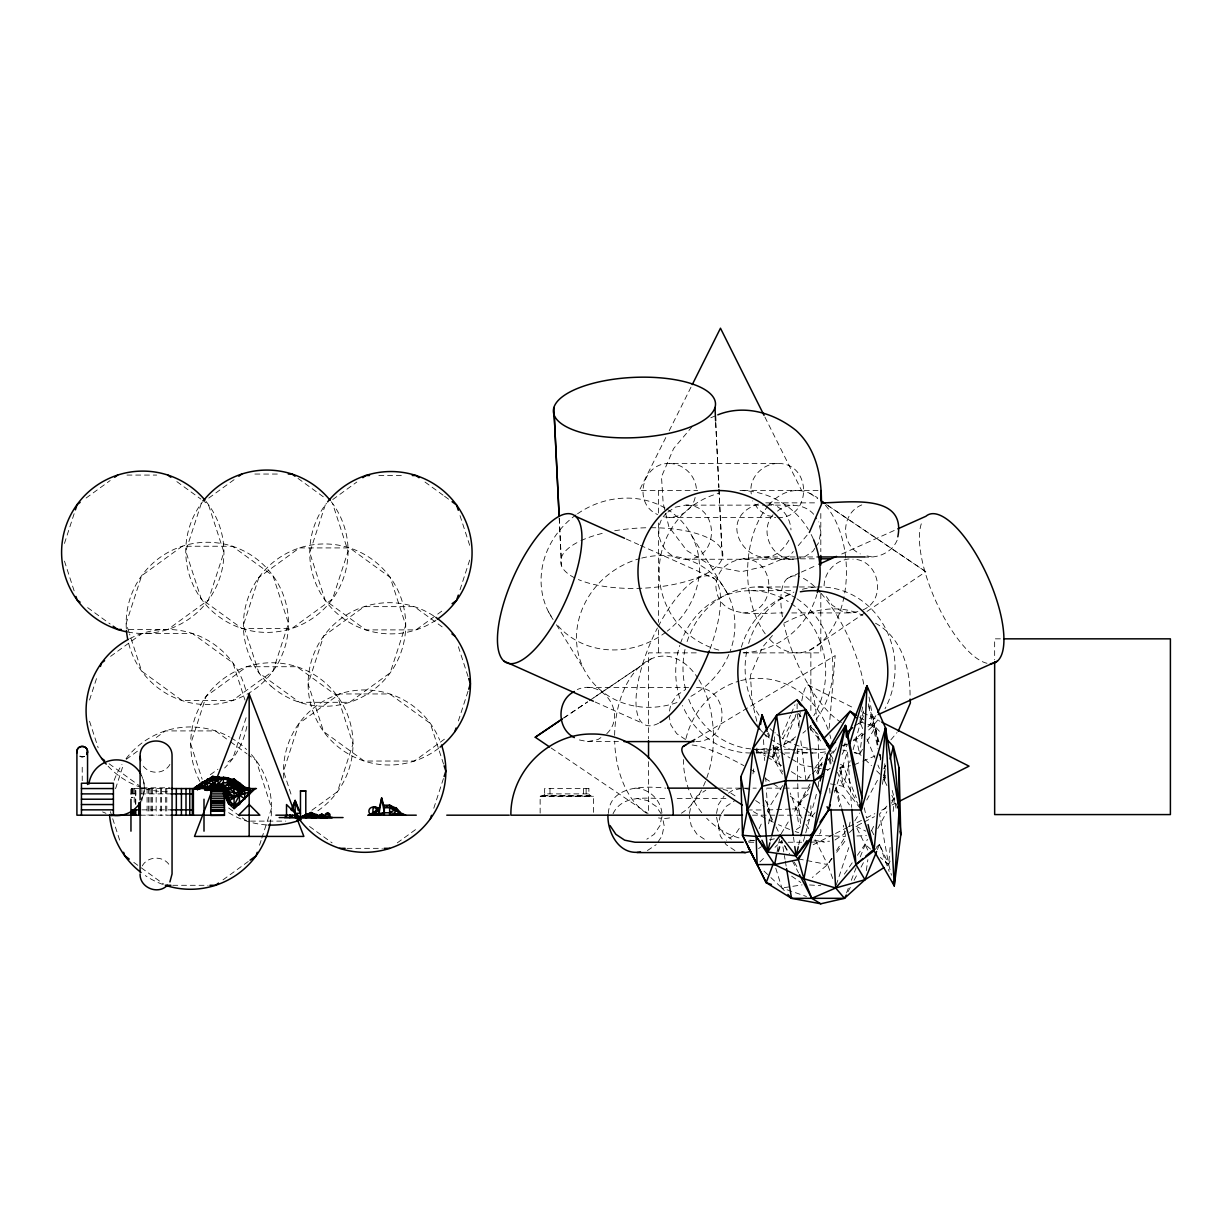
<?xml version="1.0" encoding="UTF-8"?>
<svg xmlns="http://www.w3.org/2000/svg" width="1232" height="1232" viewBox="0 0 1232 1232"><rect width="100%" height="100%" fill="white"/><g stroke="black" fill="none" stroke-linecap="round" stroke-linejoin="round"><path stroke-width="0.75" stroke-dasharray="5 3.75" d="M797.119 708.754L797.119 699.622M884.807 763.717L884.468 780.688L886.901 785.554M883.821 774.913L884.468 778.609L885.515 765.442L883.729 768.737M829.167 728.204L835.188 655.578L696.496 738.492M890.12 847.493L888.672 864.571L891.475 875.213M893.154 811.426L894.879 794.378M782.382 774.096L772.695 757.249L775.02 732.455M862.385 733.671L859.72 754.107L863.632 757.973M866.296 870.608L867.867 859.659M752.952 773.865L754.123 766.258M756.186 752.968L757.064 747.27M882.42 784.322L885.515 765.442M777.099 851.759L779.548 838.961M608.3 813.459C610.163 784.938 645.06 785.985 665.788 788.141M695.125 497.435C692.168 512.096 674.72 521.09 660.814 515.869M669.484 711.095L670.855 704.196L676.722 695.418L685.5 689.55M661.723 816.908L659.998 825.548L654.13 834.326L646.831 839.208M689.458 813.459L691.183 804.835L697.035 796.057L705.813 790.189M716.516 813.459L718.225 804.835L724.093 796.057M720.289 815.184L718.225 825.548L724.093 834.326L731.408 839.208M768.568 823.823L770.277 815.184L767.351 810.795M824.085 585.878C824.377 571.355 836.605 559.112 851.143 558.82M850.065 822.083L849.387 825.548L846.446 829.937M862.631 728.559L859.72 721.613L862.77 706.567M798.706 844.936L800.461 837.606M770.354 841.025L771.294 837.375M885.408 777.084L884.468 780.688L883.021 777.207M860.244 808.485L843.242 786.324L850.157 760.683M853.129 749.687L864.002 709.386M803.418 841.302L817.032 791.991M884.468 778.609L885.454 775.036M834.48 792.33L847.554 751.351M778.547 851.712L781.889 840.686L775.02 847.323M64.464 543.435L74.228 513.405M89.536 700.007L97.574 675.275M201.263 503.518L185.755 551.228L201.263 598.937L241.842 628.428L291.999 628.428L332.594 598.937L348.086 551.228L332.594 503.518M115.577 788.68L123.616 763.932M246.123 717.686L232.91 758.327L225.394 763.778M325.248 504.981L309.74 552.691L325.248 600.4L365.827 629.891L415.985 629.891L444.552 609.132M259.521 845.214L261.246 839.916M261.831 838.145L271.579 808.115L256.087 760.406L248.571 754.939M460.013 589.805L469.777 559.759M458.381 720.951L468.129 690.921M433.787 808.254L443.551 778.208M836.266 884.899L848.786 847.57M777.962 851.173L781.889 840.686L785 859.274M846.538 892.923L848.586 887.533M851.327 880.326L856.117 867.728M860.213 856.933L867.42 839.285M843.812 746.53L845.167 742.958M779.456 755.663L776.622 762.593L781.504 765.596M783.691 745.283L796.411 714.129M890.105 861.091L888.672 864.571L885.515 866.589M877.353 849.68L879.54 844.382L888.672 864.571L884.114 861.753M752.937 748.563L772.695 757.249L777.885 745.037M782.32 734.549L790.467 715.33M791.206 713.59L794.902 704.858M759.158 828.643L762.223 821.852M871.455 830.876L874.689 824.131M817.247 774.081L822.129 764.194M665.788 437.56L639.3 490.536L697.682 490.536M669.207 430.738L691.429 386.309M847.986 891.752L850.604 886.824M854.084 880.264L857.58 873.704M861.06 867.128L863.678 862.2M842.087 754.384L847.385 744.559M866.743 800.061L877.461 780.287M772.695 757.249L778.131 747.285M782.659 738.984L796.211 714.067M877.723 828.535L886.917 811.657M891.506 803.218L894.263 798.151L891.845 789.065M810.04 784.045L793.3 813.505M816.554 772.479L822.129 762.577M862.492 749.302L859.72 754.107L854.13 752.752M867.112 741.325L875.428 726.942L867.497 722.044M781.18 833.741L788.634 821.282M854.839 820.851L859.505 813.074M782.659 785.554L767.582 809.963L775.174 825.163M810.025 786.94L796.088 808.839L792.284 808.977M831.6 858.319L827.611 864.571L812.288 877.523M836.574 850.496L845.522 836.42L843.319 825.271M666.404 513.066C649.741 529.036 662.446 559.713 685.531 559.251L793.747 559.251C770.662 559.713 757.957 529.036 774.62 513.066M606.76 733.687C627.411 714.221 603.156 677.923 577.284 689.55M788.927 540.263C761.053 588.326 706.259 520.474 758.758 503.888M613.043 813.721C622.93 792.977 649.541 799.183 667.852 798.49M814.829 548.394L812.874 551.32L804.096 557.187L797.196 558.558M815.815 546.931L818.741 542.542L820.805 532.193L818.741 521.829M658.15 841.749L662.061 835.897L664.125 825.548L662.4 816.908M897.142 540.263C891.706 552.814 877.892 558.296 864.895 556.956M721.274 813.721L726.156 806.406L734.934 800.554M739.215 828.474L735.304 834.326L726.526 840.178M845.475 831.4L843.52 834.326L834.742 840.178M827.996 760.467L836.605 748.04M844.367 874.135L853.052 861.584M857.395 855.316L864.987 844.336L855.947 826.241L862.693 822.76M800.8 740.848L805.944 780.688L810.286 774.543M814.645 768.414L825.502 753.06M832.154 858.442L827.611 864.571L833.202 879.879M836.682 852.313L846.877 838.515M169.908 764.41C164.318 774.805 147.825 774.805 142.234 764.41M142.234 865.973C147.825 855.562 164.318 855.562 169.908 865.973M544.898 793.885L543.528 795.672L540.14 796.288L540.14 813.305M692.138 426.626L673.611 448.587L661.492 476.738L663.17 503.21L668.884 526.834L686.871 550.581L712.204 566.227L741.479 571.694L765.164 566.227L789.589 555.909L793.285 551.52M798.228 545.653L808.115 533.949M772.418 635.481L762.531 647.2L750.427 675.352L752.105 701.809L757.803 725.432M890.859 739.862L897.035 732.547M874.042 850.788L879.54 844.382L889.15 871.424M886.901 806.082L879.54 814.029L888.672 864.571L880.31 857.426M891.814 800.785L894.263 798.151L896.218 809.193M805.944 780.688L811.026 775.205M812.288 773.835L822.452 762.901M830.06 754.692L836.42 747.839M849.433 832.601L854.638 827.519M759.898 861.923L765.395 856.61M876.768 846.754L879.54 844.382M827.319 770.508L830.276 768.244M86.117 498.021L110.172 480.542M208.778 498.067L235.836 478.416M110.603 656.348L142.173 633.417L192.331 633.417L232.91 662.908L244.968 700.007M332.763 499.53L356.803 482.051M126.265 759.312L138.292 750.581M156.325 737.475L165.334 730.915L215.508 730.915L229.029 740.755M210.364 774.697L217.879 769.245M311.958 810.194L337.506 791.637L352.999 743.928L337.506 696.219L296.927 666.728L246.754 666.728L206.175 696.219L190.683 743.928L202.156 779.255M223.023 879.848L248.571 861.276M444.413 739.2L414.352 761.037L364.195 761.037L323.6 731.562L308.108 683.852L323.6 636.143L364.195 606.652L414.352 606.652L442.904 627.411M397.274 842.873L418.326 827.596M563.84 717.917L587.679 701.809M589.266 700.731L651.235 658.858M563.625 718.071L587.279 702.101M593.578 697.851L639.316 666.959M809.824 650.096L865.88 612.165M867.02 611.442L925.817 571.694L827.288 505.12M667.867 512.081L675.182 507.199L685.531 505.135L764.826 505.135M777.546 511.111C789.296 500.9 809.824 504.981 816.785 518.903M861.784 504.92C841.133 512.912 839.854 545.006 860.321 553.923M600.908 737.598L597.982 739.539L587.633 741.602L577.284 739.539M862.954 609.902C887.348 599.599 879.34 559.343 852.867 559.174M728.482 793.131L732.871 790.189L743.219 788.141M647.416 850.542L656.194 844.675M808.177 794.101C798.197 800.738 795.425 814.629 799.399 825.548M758.558 848.586L761.484 846.63M864.371 821.883L874.489 816.647M839.993 767.536L843.242 765.888L856.302 797.628M813.228 844.721L833.771 834.357M835.496 833.494L847.477 827.457M849.187 826.595L864.602 818.818M866.312 817.956L874.874 813.644M881.712 810.179L890.274 805.867M891.983 805.004L895.418 803.279M787.371 578.393L799.66 572.88M801.416 572.095L817.186 565.026M841.749 554.015L896.111 529.637M858.889 723.246L862.4 721.675M869.407 718.533L876.429 715.392M710.818 417.787L716.054 415.569M784.045 623.038C808.269 610.656 837.206 602.525 862.847 615.399M854.084 764.841L861.06 761.884M862.816 761.145L875.028 755.986M543.204 795.764L593.393 796.288L593.393 813.366M839.516 768.198L850.45 765.673M777.654 517.594C812.227 518.441 812.227 462.631 777.654 463.478L669.438 463.478C642.103 462.524 632.386 503.719 657.626 514.56M777.654 463.478C762.208 463.602 748.255 478.493 751.289 493.986M685.531 559.251C720.089 560.098 720.089 504.273 685.531 505.135M797.027 558.82C771.247 560.868 719.473 546.099 715.869 585.878C717.594 620.974 759.667 612.658 783.028 612.935M742.927 612.935C777.484 613.782 777.484 557.973 742.927 558.82M791.776 612.935L851.143 612.935L859.767 611.211M695.849 741.602C732.008 741.294 730.037 685.439 694.001 687.502M748.409 841.21L753.584 840.178M810.256 842.241L829.567 841.21M770.893 877.584L781.889 887.995L802.094 884.884M790.39 809.054L767.582 809.963L766.366 789.065M856.933 835.974L866.435 835.589M254.855 474.043L280.865 474.043M126.973 475.075L156.695 475.075M378.84 475.506L402.987 475.506M818.033 490.536L739.631 490.536A81.158 80.465 -90 0 1 808.361 529.467M765.765 502.856L818.033 502.856M766.689 505.135L793.747 505.135M669.438 517.594L775.821 517.594M763.932 556.956L818.033 556.956M800.523 558.82L816.631 558.82M757.973 586.971L797.504 586.971M799.383 586.971L820.096 586.971A81.158 74.983 -90 0 1 885.038 708.708M750.704 590.667L793.993 590.667M128.836 629.46L167.845 629.46L208.424 599.984L223.931 552.275L208.424 504.566L202.418 500.192M1000.384 638.838L994.655 638.838L994.655 659.844M696.234 652.868L648.54 652.868L648.54 738.8M587.633 687.502L688.596 687.502M587.633 741.602L618.418 741.602M757.973 749.302L782.443 749.302M784.322 749.302L795.626 749.302M797.504 749.302L820.096 749.302M756.356 752.983L782.705 752.983M784.584 752.983L812.827 752.983M142.173 787.802L170.031 787.802M718.01 788.141L756.279 788.141M766.781 788.141L808.546 788.141M138.8 788.557L130.931 788.557L130.931 797.443M139.786 788.557L170.078 788.557M130.931 793.885L138.8 793.885M140.479 793.885L171.017 793.885M542.157 795.626L591.375 795.626M540.586 796.195L592.946 796.195M540.14 796.288L593.393 796.288M677.169 798.49L729.436 798.49M141.88 809.855L171.71 809.855M747.347 809.963L762.054 809.963M140.479 815.184L171.017 815.184M752.413 815.184L806.467 815.184M808.1 815.184L810.856 815.184L810.856 805.636M250.481 821.113L285.778 821.113M748.825 842.241L754.415 842.241M779.04 842.241L782.536 842.241M788.018 842.241L802.941 842.241M347.039 848.34L382.336 848.34M172.773 885.3L208.069 885.3M816.801 835.419L845.522 836.42M809.532 884.961L820.743 885.7M821.251 768.599L801.123 764.841L791.622 758.974M823.084 768.937L830.399 770.308M830.445 783.86L843.242 786.324L840.594 767.351M798.382 858.92L827.611 864.571L814.598 838.545M669.438 463.478C683.976 463.771 696.203 475.999 696.496 490.536M769.107 503.888C781.673 505.428 790.513 517.702 790.975 529.914M772.479 516.562L767.305 515.53L758.527 509.663L752.66 500.885M866.974 555.94L872.148 556.956M851.143 612.935L840.778 610.872L832 605.004L826.148 596.226M744.944 788.48L750.134 789.512M723.076 789.512L726.526 790.189L735.304 796.057M635.004 788.141C649.541 788.418 661.769 800.661 662.061 815.184L656.194 806.406L647.416 800.554L637.067 798.49M814.029 840.178L824.393 842.241M842.919 750.072L846.661 750.966M590.328 795.764L588.634 793.885M859.72 721.613L875.428 726.942L880.557 732.516M854.638 752.336L859.72 754.107L855.532 735.489M775.76 868.175L781.889 887.995L806.483 896.496M102.595 811.919L105.967 813.32M626.333 539.077L638.623 544.575M640.363 545.36L714.036 578.393M595.164 702.024L642.519 723.246M855.947 826.241L865.819 831.184M808.1 684.992L854.315 708.292M862.877 712.62L880.002 721.244M756.094 750.427L765.565 756.048M767.151 756.972L776.622 762.593L772.156 747.932M840.47 764.24L843.242 765.888M875.521 623.223C901.732 637.545 910.602 669.084 910.032 697.266M859.582 717.147L865.927 721.074M778.963 751.135L773.542 746.207M780.534 752.121L790.035 757.988M791.283 771.632L801.062 777.669M834.742 790.189L843.52 796.057L849.387 804.835M685.5 739.539L676.722 733.687L670.855 724.909L669.145 716.269M755.632 800.554L764.41 806.406M734.934 850.542L726.156 844.675L723.215 840.286M704.35 839.208L697.035 834.326L691.183 825.548L689.119 815.184M809.824 493.308L817.755 498.667M826.472 504.612L925.817 571.694M551.12 747.993L648.047 813.505M791.606 876.168L800.846 882.482M425.009 482.051L443.043 495.156M444.552 496.25L449.049 499.53M298.021 478.416L325.079 498.067M176.869 481.635L200.908 499.099M87.626 607.622L110.172 624.008M230.538 741.849L247.062 753.861M309.54 826.503L332.086 842.873M228.721 808.007L240.748 816.739M242.257 817.832L246.754 821.113M109.109 763.778L140.664 786.709M133.78 862.369L139.786 866.743M141.295 867.836L163.841 884.206M870.562 849.094L864.987 844.336L868.914 852.359M764.025 871.086L769.523 876.291M864.941 759.266L871.44 765.703M876.66 770.862L881.866 776.021M801.046 716.547L797.119 712.404L800.677 716.762M810.209 726.218L818.079 734.503M781.889 887.995L784.307 890.582M810.148 728.389L820.805 741.464L812.288 726.403M763.424 732.855L767.921 738.8M765.288 800.446L768.214 804.835L772.002 823.823M722.245 838.823L720.289 835.897L716.177 815.184M802.047 818.171L796.088 808.839L790.236 792.992M806.021 824.393L809.994 830.63M691.968 536.059L727.404 593.454M548.579 611.981L552.506 618.356M556.448 624.732L583.999 669.376M784.769 845.645L789.558 853.93M794.347 862.215L798.182 868.837M830.46 754.277L833.186 759.189M839.546 770.662L857.734 803.403M784.522 845.768L787.156 850.85M792.438 861.029L798.582 872.903M764.903 417.063L801.632 490.536M891.783 795.318L897.481 806.714M871.501 830.229L874.042 835.296M776.021 826.857L780.241 835.296M867.005 738.984L875.013 758.096M877.923 765.041L879.371 768.522M828.643 751.012L833.017 761.607M837.406 772.202L843.242 786.324M140.71 773.819C145.037 781.827 145.699 791.868 141.403 800.03A27.905 27.905 0 0 0 141.572 775.421M768.46 732.732L769.723 736.274M772.926 745.16L782.489 771.802M460.013 515.592L469.777 545.622M458.381 646.738L468.129 676.784M443.551 764.086L430.353 723.446L389.759 693.955L339.601 693.955L299.022 723.446L283.514 771.14L292.138 797.643M129.021 632.262L126.141 623.423L141.649 575.714L182.228 546.238L232.386 546.238L272.965 575.714L288.473 623.423L272.965 671.132L232.386 700.623L182.228 700.623L141.649 671.132L129.591 634.033M64.464 561.114L74.228 591.144M89.536 721.213L98.144 747.716M110.403 811.642L112.127 816.955M112.697 818.71L120.736 843.458M767.675 733.286L768.799 736.952M868.468 703.826L879.001 741.88M829.028 759.174L830.922 766.566M836.112 786.909L841.302 807.253M864.248 807.776L866.373 817.124M868.591 705.859L877.954 748.763M878.354 750.627L880.403 759.959M830.106 758.435L831.569 765.857M835.974 788.141L839.654 806.714M869.022 697.035L877.954 745.36M879.663 754.662L880.695 760.236M880.264 754.615L880.911 758.311M880.095 754.739L880.726 758.45M785.308 861.137L786.247 866.712M793.485 837.144L794.532 844.675M797.366 714.298L799.075 727.573M847.524 752.151L851.666 807.407M829.69 788.172L830.029 793.932M763.501 739.662L764.718 760.56M765.703 777.654L765.934 781.458M715.73 422.776L718.872 487.564M718.964 489.474L722.306 558.081M715.7 422.545L718.857 487.333M718.949 489.243L721.921 550.227M559.251 518.287L561.561 565.935M559.22 518.056L561.176 558.081M820.805 513.451L820.805 551.643M820.805 593.655L820.805 652.868L741.541 652.868A81.158 80.465 -90 0 0 816.847 594.548M810.856 652.868L810.856 712.065M810.856 725.432L810.856 731.161M658.473 490.536L658.473 513.451M658.473 522.999L658.473 622.314M658.473 629.952L658.473 652.868M648.54 761.715L648.54 813.274M586.124 788.557L586.124 793.885M583.552 788.557L583.552 793.885M549.98 788.557L549.98 793.885M166.782 788.557L166.782 815.184M165.689 788.557L165.689 815.184M161.469 788.557L161.469 815.184M160.699 788.557L160.699 815.184M156.156 788.557L156.156 815.184M152.46 788.557L152.46 815.184M151.351 788.557L151.351 815.184M150.011 788.557L150.011 815.184M148.379 788.557L148.379 815.184M147.085 788.557L147.085 815.184M141.88 788.557L141.88 800.985M134.226 788.557L134.226 804.542M133.041 788.557L133.041 797.443M132.702 788.557L132.702 797.443M131.978 788.557L131.978 797.443M131.778 788.557L131.778 797.443M131.316 788.557L131.316 797.443M82.221 767.259L82.221 780.672M436.005 620.173A81.158 81.158 0 0 1 326.511 503.287M162.655 884.376A81.158 81.158 0 0 1 145.33 875.598M114.16 780.349A81.158 81.158 0 0 1 121.968 764.502M126.018 758.712A81.158 81.158 0 0 1 229.46 736.952M231.015 737.829A81.158 81.158 0 0 1 246.554 749.487M251.436 754.6A81.158 81.158 0 0 1 270.024 823.946M283.822 778.224A81.158 81.158 0 0 1 439.67 740.093M199.846 781.396A81.158 81.158 0 0 1 231.77 673.334A81.158 81.158 0 0 1 340.925 701.316A81.158 81.158 0 0 1 316.932 811.411M266.543 824.916A81.158 81.158 0 0 1 250.835 822.329M249.126 821.852A81.158 81.158 0 0 1 226.75 811.411M246.847 726.449A81.158 81.158 0 0 1 224.64 767.998M167.244 791.776A81.158 81.158 0 0 1 107.415 765.457M129.776 638.623A81.158 81.158 0 0 1 246.492 693.046M331.316 501.824A81.158 81.158 0 0 1 321.752 611.072A81.158 81.158 0 0 1 212.089 611.072A81.158 81.158 0 0 1 202.525 501.824M126.326 628.72A81.158 81.158 0 0 1 238.916 548.671A81.158 81.158 0 0 1 259.921 685.223A81.158 81.158 0 0 1 128.467 642.704M438.669 748.24A81.158 81.158 0 0 1 330.638 739.97A81.158 81.158 0 0 1 327.096 631.677A81.158 81.158 0 0 1 434.357 616.37M206.067 501.47A81.158 81.158 0 0 1 128.667 632.201M820.758 829.475A81.158 17.356 31.9 0 1 815.461 835.45M798.644 832.647A81.158 17.356 31.9 0 1 795.194 831.508M789.697 829.475A81.158 17.356 31.9 0 1 778.47 824.67M773.388 822.268A81.158 17.356 31.9 0 1 767.028 819.08M765.411 818.233A81.158 17.356 31.9 0 1 752.29 810.995M692.138 745.006A81.158 17.356 31.9 0 1 743.912 765.688M750.473 769.399A81.158 17.356 31.9 0 1 755.447 772.341M765.288 778.455A81.158 17.356 31.9 0 1 771.694 782.659M773.265 783.737A81.158 17.356 31.9 0 1 780.965 789.127M790.297 796.118A81.158 17.356 31.9 0 1 804.527 808.161M805.82 809.378A81.158 17.356 31.9 0 1 813.289 817.124M801.801 700.839A81.158 10.595 -90 0 1 816.955 721.567M817.925 735.981A81.158 10.595 -90 0 1 818.649 773.85M818.495 781.535A81.158 10.595 -90 0 1 818.325 787.156M800.6 823.546A81.158 10.595 -90 0 1 797.859 745.144M798.921 725.571A81.158 10.595 -90 0 1 800.184 712.173M740.709 680.649A81.158 74.983 -90 0 1 829.275 732.994M829.829 734.826A81.158 74.983 -90 0 1 830.83 738.522M815.06 812.689A81.158 74.983 -90 0 1 807.514 820.851M800.415 826.749A81.158 74.983 -90 0 1 795.887 829.814M774.358 838.823A81.158 74.983 -90 0 1 769.076 839.854M754.862 840.594A81.158 74.983 -90 0 1 747.732 839.854M739 837.914A81.158 74.983 -90 0 1 706.644 818.248M701.747 812.689A81.158 74.983 -90 0 1 683.421 759.528M685.978 738.522A81.158 74.983 -90 0 1 739 681.127M614.629 735.335A81.158 49.403 -90 0 1 644.983 662.339A81.158 49.403 -90 0 1 697.928 678.231M698.96 679.864A81.158 49.403 -90 0 1 706.814 777.823M705.459 781.427A81.158 49.403 -90 0 1 702.409 788.341M701.578 789.974A81.158 49.403 -90 0 1 681.419 813.212M669.546 817.909A81.158 49.403 -90 0 1 658.489 817.909M646.615 813.212A81.158 49.403 -90 0 1 614.66 741.094M768.691 505.197A81.158 49.403 -90 0 1 817.432 497.774M825.363 505.197A81.158 49.403 -90 0 1 837.914 617.263A81.158 49.403 -90 0 1 769.892 639.516M765.257 633.864A81.158 49.403 -90 0 1 767.521 506.598M650.819 527.712A81.158 30.138 -2.8 0 1 712.697 569.692A81.158 30.138 -2.8 0 1 578.347 579.548M574.759 577.885A81.158 30.138 -2.8 0 1 579.394 541.402M580.934 540.663A81.158 30.138 -2.8 0 1 603.603 533.056M614.691 530.776A81.158 30.138 -2.8 0 1 649.079 527.727M811.149 534.488A81.158 80.465 -90 0 1 813.613 539.739M718.81 650.096A81.158 80.465 -90 0 1 718.81 493.308M877.908 719.827A81.158 74.983 -90 0 1 866.45 731.931M865.033 733.117A81.158 74.983 -90 0 1 852.883 741.125M846.292 744.19A81.158 74.983 -90 0 1 841.21 746.007M825.425 749.087A81.158 74.983 -90 0 1 809.424 748.471M807.638 748.163A81.158 74.983 -90 0 1 782.597 738.415M781.073 737.444A81.158 74.983 -90 0 1 775.159 733.117M773.742 731.931A81.158 74.983 -90 0 1 769.646 728.174M759.004 715.207A81.158 74.983 -90 0 1 747.67 647.123M748.656 643.443A81.158 74.983 -90 0 1 793.901 592.084M802.402 589.266A81.158 74.983 -90 0 1 816.554 587.063M687.102 641.61A81.158 74.983 -90 0 1 795.472 597.843M796.981 598.814A81.158 74.983 -90 0 1 815.784 719.827M810.995 725.525A81.158 74.983 -90 0 1 807.099 729.452M805.728 730.715A81.158 74.983 -90 0 1 802.91 733.117M793.916 739.354A81.158 74.983 -90 0 1 784.168 744.19M777.377 746.53A81.158 74.983 -90 0 1 773.927 747.439M766.874 748.717A81.158 74.983 -90 0 1 752.644 749.087M750.858 748.933A81.158 74.983 -90 0 1 688.365 698.298M685.546 689.135A81.158 74.983 -90 0 1 685.1 648.987M667.051 509.186A81.158 73.828 -31.7 0 1 667.297 631.092M665.881 632.17A81.158 73.828 -31.7 0 1 557.388 625.101M553.076 619.511A81.158 73.828 -31.7 0 1 576.083 514.822M577.531 513.79A81.158 73.828 -31.7 0 1 665.526 508.277M641.733 558.081A81.158 73.828 -31.7 0 1 730.206 651.066M728.851 654.5A81.158 73.828 -31.7 0 1 689.366 697.158M676.999 702.548A81.158 73.828 -31.7 0 1 578.701 655.378A81.158 73.828 -31.7 0 1 639.901 558.558M658.304 626.318A81.158 28.69 -65.9 0 1 711.726 576.869A81.158 28.69 -65.9 0 1 709.339 650.819M658.596 723.246A81.158 28.69 -65.9 0 1 635.989 702.579A81.158 28.69 -65.9 0 1 657.411 628.012M986.986 663.278A81.158 28.69 65.9 0 1 937.275 604.296A81.158 28.69 65.9 0 1 921.305 523.754M841.41 722.476A81.158 28.69 65.9 0 1 783.86 623.962M782.428 616.755A81.158 28.69 65.9 0 1 799.66 576.761M803.449 578.393A81.158 28.69 65.9 0 1 816.215 588.157M821.128 593.393A81.158 28.69 65.9 0 1 863.832 684.884M863.509 715.761A81.158 28.69 65.9 0 1 853.791 725.648M680.449 643.474A81.158 74.983 -90 0 1 788.203 601.539M791.221 603.526A81.158 74.983 -90 0 1 813.798 715.684M795.641 736.798A81.158 74.983 -90 0 1 780.226 746.438M778.562 747.177A81.158 74.983 -90 0 1 756.032 752.783M750.704 752.983A81.158 74.983 -90 0 1 682.497 705.551M679.833 698.344A81.158 74.983 -90 0 1 679.833 645.306M875.921 715.684A81.158 74.983 -90 0 1 867.082 727.85M861.938 733.148A81.158 74.983 -90 0 1 853.345 740.109M847.2 743.959A81.158 74.983 -90 0 1 843.982 745.653M825.271 751.859A81.158 74.983 -90 0 1 796.858 751.135M793.423 750.226A81.158 74.983 -90 0 1 783.306 746.438M781.658 745.653A81.158 74.983 -90 0 1 770.816 739.046M769.338 737.953A81.158 74.983 -90 0 1 759.805 729.221M741.387 647.139A81.158 74.983 -90 0 1 793.423 593.424M258.889 577.392L243.382 625.101L258.889 672.811L299.468 702.302L349.626 702.302L390.205 672.811L405.713 625.101L390.205 577.392L349.626 547.917L299.468 547.917L258.889 577.392M84.669 756.371L81.974 756.956L78.294 755.216A5.328 5.328 0 0 0 84.669 756.371M588.881 788.557L544.652 788.557L544.652 793.885L588.881 793.885L588.881 788.557M884.468 780.688L883.775 776.961L884.468 780.688M878 741.71L875.428 726.942L877.923 741.772M135.751 804.542L135.751 788.557L135.643 804.542M271.04 686.132A81.158 81.158 0 0 0 404.158 640.933A81.158 81.158 0 0 0 298.467 548.255A81.158 81.158 0 0 0 271.04 686.132"/><path stroke-width="1.5" d="M234.065 787.648L250.034 790.605L244.706 798.967L239.393 794.994L234.065 797.997L228.736 797.843L223.408 791.699L234.065 796.642L239.393 795.302L239.362 788.557C240.533 796.288 227.073 790.99 223.408 789.804L228.736 794.856L234.065 796.734L244.706 793.762L255.363 788.557L234.065 808.592L228.736 803.88L224.932 796.026M885.408 733.533L885.515 727.881L866.958 685.87L847.216 737.614M326.88 817.078L327.127 813.305L328.266 813.259M372.742 813.582L373.157 807.191L375.575 807.099M767.182 729.175L762.084 714.96L752.937 748.563L747.347 809.963L742.511 835.296L766.196 882.666L791.529 898.328L820.805 903.795L844.49 898.328L864.987 879.725L883.945 867.605M799.46 874.597L811.765 898.328L835.681 887.995L855.947 864.571L874.042 850.788L885.515 727.881L899.114 809.963L900.792 834.973L894.263 885.839L874.042 850.788L859.197 804.665M140.094 799.984L140.094 756.417C139.324 735.889 172.819 735.889 172.049 756.417L172.049 873.965L169.908 881.943M204.774 782.135L212.766 776.329L220.744 778.054L218.079 776.73L207.438 779.902L202.11 782.382L194.363 788.249L196.781 788.326L193.994 788.542L196.781 788.557L193.963 788.542L195.026 787.387L197.443 789.558L202.202 786.771L210.98 788.172M247.94 788.326L243.844 787.895L249.326 788.557L246.616 787.987M760.606 724.462L762.084 714.96L767.12 731.454M140.71 815.184L76.908 815.184L76.908 751.381C76.969 744.544 88.119 745.067 87.549 751.89L87.549 784.491M87.549 751.89L86.702 754.508A5.328 5.328 0 0 0 83.16 746.392A5.328 5.328 0 0 0 77.031 752.767L76.908 751.381M820.805 903.795L811.765 898.328L803.926 878.77L812.057 835.804M825.502 764.826L827.611 753.63L845.522 725.463L862.123 798.413M876.63 851.451L864.987 879.725L835.681 887.995L803.926 878.77L774.651 864.571L776.745 853.591M897.82 536.813C906.613 492.369 846.569 502.949 821.544 502.856M866.204 689.643L866.958 685.87L867.651 689.597M830.383 804.665L828.643 809.963L812.981 835.296L796.088 855.963L767.582 852.005L762.084 786.324L776.622 715.268L797.119 699.622L805.944 709.94L829.86 746.931L835.542 742.111M377.67 810.487L368.353 815.184L373.666 815.045L378.994 809.747L381.658 797.966L384.322 807.699L396.119 807.699L400.308 812.689L405.621 815.184L394.979 815.184L394.979 807.699L389.651 805.204L384.322 805.204L384.322 815.184M798.274 846.784L796.088 855.963L780.241 835.296L756.094 836.42L742.511 835.296L740.832 776.714L752.937 748.563L776.622 715.268L805.944 709.94L830.738 751.073M800.892 835.758L813.998 780.688L805.944 709.94L785.677 780.688L771.756 835.542M769.892 842.857L767.582 852.005L756.094 836.42L747.347 809.963L740.832 776.714M890.105 759.081L893.4 746.484L886.978 739.508M803.926 878.77L798.382 859.582L799.383 855.917M820.05 781.026L827.611 753.63L812.981 835.296L798.382 859.582L774.651 864.571L757.141 864.571L748.209 847.431M849.71 744.066L866.958 685.87L861.368 809.963L828.643 809.963L819.958 822.221M291.953 810.641L295.141 800.477L300.469 813.289L295.141 813.289L300.469 817.417L332.424 817.555L318.226 817.247M75.383 509.863L77.108 504.566L80.111 502.379M100.439 666.435L101.594 662.908L104.597 660.722M257.226 852.282L256.087 855.824L250.065 860.182M458.289 595.102L456.564 600.4L452.067 603.68M454.931 731.562L456.071 728.02M468.714 689.15L470.424 683.852L468.714 678.555M430.353 818.849L431.493 815.322M444.121 776.453L445.845 771.14L444.121 765.842M250.034 793.762L250.034 788.557C239.054 790.605 234.249 777.115 223.408 777.438C215.292 778.039 207.761 782.166 202.11 787.895L199.03 788.48L212.766 786.401L212.766 776.329L196.181 787.956L196.781 786.185L200.77 784.106M771.432 884.437L766.196 882.666L773.388 863.432M249.172 693.97L194.502 836.42L303.857 836.42L249.172 693.97L249.172 836.42M291.152 810.086L295.141 800.477L298.344 810.641M196.088 787.818L196.781 786.185L196.781 789.173L202.11 783.136L207.438 779.794L212.766 778.27L218.079 779.425M809.347 532.486L821.467 504.335C821.621 477.369 816.893 449.557 796.088 430.492C774.266 413.013 744.667 404.034 717.794 414.845M898.267 731.084L910.386 702.933L910.14 699.145M692.276 384.6L720.474 328.205L764.04 415.353M239.393 794.994L234.065 805.528L228.736 803.88L224.932 795.164M787.91 894.447L791.529 898.328L844.49 898.328L846.245 895.048M826.841 745.114L829.86 746.931L850.08 711.28L856.425 715.191M384.322 807.699L389.651 805.204L389.651 815.184L400.308 815.184L400.308 812.689L389.651 807.699L394.979 809.547L396.119 807.699M822.114 776.576L813.998 780.688L785.677 780.688L762.084 786.324L747.347 809.963L760.298 836.867M197.274 789.558L202.11 783.136L197.443 789.558L202.11 787.895L207.438 779.563L218.079 779.841L223.408 777.623C232.263 777.546 237.129 785.631 244.706 788.557L249.033 788.557M223.408 794.039L234.065 805.528L239.393 804.496L241.518 801.37M806.945 840.624L796.088 855.963L794.794 846.553M810.194 836.02L813.443 831.431M892.984 882.235L894.263 885.839L885.515 727.881L861.368 809.963L845.522 725.463L812.981 835.296L780.241 835.296L767.582 852.005L761.915 840.224M193.963 788.557L202.11 788.234L207.438 783.229L218.079 784.384L223.408 777.623L239.393 787.571L244.706 788.557C237.453 790.59 230.523 786.401 223.408 788.095L228.736 783.906L239.393 788.557L256.441 788.557M205.297 782.181L207.438 779.486L212.766 777.946L218.079 777.053L223.408 777.885M204.635 788.526L200.616 787.556L203.357 787.048L204.912 789.774L206.776 790.405L211.411 788.557M228.736 803.88L228.736 788.557L239.393 795.302L241.518 792.884M416.277 815.184L368.353 815.184L373.666 813.674L378.994 807.699L378.994 815.184L368.353 815.184L373.666 813.305M823.469 738.723L850.08 711.28L856.117 717.732M196.781 787.787L202.11 782.382L205.652 781.196M239.393 803.433L234.065 808.592L234.065 778.994L230.507 779.255M378.994 807.699L373.666 812.689L373.666 815.184C382.259 811.888 391.684 811.996 400.308 815.107M239.393 795.302L244.706 790.359L250.034 788.557L244.706 787.217L230.061 779.948L244.706 788.033L250.034 788.557L244.752 790.112M219.419 786.247L223.408 782.751L228.736 782.751L239.393 788.557L234.065 788.803M862.877 858.627L855.947 864.571L864.987 879.725M865.665 856.255L872.595 850.311M846.923 732.455L852.621 727.635M375.005 812.92L377.67 810.687M201.832 787.002L207.438 787.51L212.766 783.121L223.408 777.438L228.736 779.456M287.148 815.415L284.484 817.555L327.096 817.524L321.768 814.152L317.779 816.061M289.813 817.417L292.477 815.353L289.813 817.555L289.813 814.66M167.367 885.254C158.096 895.294 139.555 887.61 140.094 873.965M822.884 773.896L813.998 780.688L820.512 793.701M373.666 813.674L378.994 809.747M114.684 477.261L117.687 475.075M238.839 476.23L241.842 474.043M362.824 477.693L365.827 475.506L369.538 475.506M296.927 821.113L299.93 818.926M218.511 883.113L215.508 885.3L209.933 885.3M375.005 812.365L378.994 809.563M226.072 782.628L228.736 780.749L234.065 781.026L239.393 786.524L244.706 788.557L223.747 788.572L234.065 796.642L236.729 795.071L234.111 796.488M198.121 786.185L200.77 784.337M203.357 787.048L210.98 788.526L207.438 788.357L205.128 789.912L210.98 789.527M549.534 746.915L535.242 737.244L562.254 718.995M535.242 737.244L562.038 719.149M574.358 691.506C556.541 700.146 556.541 728.959 574.358 737.598M321.768 817.34L316.439 815.923L305.798 817.54L305.798 790.913L300.469 790.79L300.469 817.555L305.798 815.923L311.126 812.519L321.768 817.34L327.096 817.555L321.768 814.152L319.103 815.83M236.729 795.117L228.736 797.843L223.408 792.884L228.736 800.846L234.065 805.528L244.706 798.967L244.706 787.217L234.065 778.994L238.053 782.705M683.283 746.376L694.833 739.477M305.798 817.54L311.126 814.521L316.439 814.521L321.768 817.54L321.768 814.152M204.912 789.774L207.438 788.357M389.651 812.689L394.979 809.747L400.308 813.674L405.621 815.184M218.079 785.662L223.408 782.751M234.065 797.997L228.736 800.846L224.47 794.471M898.836 801.555L969.03 766.15L881.712 722.106M378.994 815.184L384.322 812.689L381.658 797.966L378.994 813.674L368.353 815.184L371.895 814.429M216.308 779.64L207.438 780.657L212.766 778.27L216.308 779.24M818.941 564.241L836.482 556.371M897.866 528.851L925.925 516.27A81.158 28.69 65.9 0 1 988.742 578.917A81.158 28.69 65.9 0 1 990.389 663.678M878.185 714.591L997.443 661.122M226.072 779.517L228.736 778.347L239.393 785.908L244.706 788.033L239.393 782.69L234.065 781.935L230.061 779.948M223.408 786.232L228.736 783.906L232.725 786.709M224.748 789.127L234.065 786.232M231.4 785.415L234.065 784.291L239.393 786.047M220.744 778.208L218.079 777.053L207.438 779.779L212.766 780.226L218.079 778.224M315.115 815.076L311.126 812.519L300.469 817.34L295.141 817.555L295.141 800.477M219.866 786.832L223.408 785.662L223.408 777.438M316.439 815.923L321.768 817.555L311.126 814.521L300.469 817.54L305.798 814.521L309.34 814.521M225.179 779.409L228.736 778.347L239.393 786.17L244.706 788.033L242.057 785.985L244.706 788.064M389.651 815.184L400.308 813.674M305.798 815.923L295.141 817.555M198.799 788.649L202.11 787.895M207.438 790.051L210.98 789.265M244.66 787.741L246.184 787.833M207.438 780.595L212.766 779.471L216.308 780.303M198.814 788.418L203.526 788.526M210.98 789.666L207.438 790.39L207.438 779.332L216.308 779.101M607.946 815.184C607.407 833.34 619.727 855.763 640.517 851.913M637.067 852.59L745.283 852.59L750.457 851.574M318.226 817.263L327.096 817.524M195.026 787.387L196.781 787.125M202.11 786.771L205.698 787.864M372.634 815.184L375.052 815.107M316.439 814.521L316.439 817.54L311.126 817.555L311.126 812.519M288.288 474.043L291.999 474.043L295.018 476.23M412.273 475.506L415.985 475.506L419.003 477.693M818.033 556.956L864.895 556.956M820.358 558.82L829.69 558.82M121.398 629.46L117.687 629.46L113.175 626.179M1004.203 638.838L1170.4 638.838L1170.4 814.583L994.655 814.583L994.655 661.753M624.008 741.602L694.001 741.602M210.718 785.646L224.455 785.739M230.507 785.662L234.065 785.662M210.718 785.924L224.455 785.924M210.718 786.262L224.455 786.262M210.718 786.447L224.455 786.447M210.718 787.002L224.455 787.002M210.718 787.972L224.455 787.972M667.652 788.141L716.177 788.141M81.451 788.557L113.406 788.557M171.017 788.557L193.393 788.557L193.393 815.184M210.718 788.927L224.455 788.927M210.718 789.235L224.455 789.235M210.718 790.313L224.455 790.313L210.718 790.528M210.718 790.821L224.455 790.713M300.469 790.913L305.798 790.913M210.718 791.791L224.455 791.791M81.451 793.885L113.406 793.885M171.017 793.885L193.393 793.885M210.718 793.916L224.455 793.916M210.718 796.088L224.455 796.088M210.718 798.213L224.455 798.213M81.451 799.214L113.406 799.214M210.718 800.353L224.455 800.353M210.718 801.878L224.455 801.878M210.718 802.479L224.455 802.479M210.718 803.187L224.455 803.187M81.451 804.542L113.406 804.542M210.718 805.127L224.455 805.127M210.718 807.253L224.455 807.253M210.718 809.393L224.455 809.393M81.451 809.855L113.406 809.855M140.309 809.855L133.041 809.855L133.041 815.184M171.017 809.855L193.393 809.855M210.718 809.747L224.455 809.747M210.718 810.102L224.455 810.102M210.718 810.548L224.455 810.548M210.718 810.995L224.455 810.995M210.718 811.164L224.455 811.241M171.017 815.184L224.455 815.184M275.86 815.184L297.174 815.184L286.517 804.542L286.517 815.184M446.769 815.184L509.247 815.184M720.797 815.184L510.88 815.184C510.233 771.786 548.64 733.379 592.038 734.026C635.45 733.379 673.858 771.786 673.211 815.184M724.339 815.184L742.48 815.184M279.171 817.555L343.066 817.555M743.219 842.241L635.004 842.241L624.655 840.178L615.877 834.326L610.009 825.548M339.601 848.34L345.176 848.34M384.184 848.34L389.759 848.34M165.334 885.3L170.909 885.3M218.079 784.384L221.637 784.461M212.766 786.401L218.079 786.57L212.766 783.121M194.363 788.249L196.781 788.326M312.897 817.417L316.439 817.555M239.393 793.5L244.706 793.762M207.438 779.563L212.766 780.287M207.438 779.794L212.766 780.595M202.11 787.525L205.652 788.11M207.438 787.51L210.98 788.203M741.833 851.913L745.283 852.59M234.065 787.417L239.393 788.557M575.483 516.27A81.158 28.69 -65.9 0 1 541.387 641.718A81.158 28.69 -65.9 0 1 502.286 608.1A81.158 28.69 -65.9 0 1 575.483 516.27L624.578 538.292M503.965 661.122L593.408 701.224M234.065 788.557L239.393 791.637L244.706 790.359L239.393 791.591L244.706 789.265L250.004 788.557L244.475 788.572M223.408 788.572L228.736 791.699L227.735 788.557M394.979 809.547L400.308 812.689L394.979 807.699L399.23 812.473M820.943 500.823L824.116 502.964M821.729 501.409L824.886 503.534M235.389 781.196L238.053 783.028M452.067 501.717L456.564 504.981L458.289 510.294M451.928 633.956L454.931 636.143M167.845 475.075L170.848 477.261M80.111 602.155L77.108 599.984L75.953 596.442M101.594 758.327L104.597 760.498M129.268 859.089L124.755 855.824L123.616 852.282M389.651 805.204L392.315 807.468M239.393 786.17L234.065 781.35L230.507 780.087L234.065 781.242L239.393 786.524M844.49 898.328L835.681 887.995L830.953 809.285M780.241 835.296L782.505 838.33M794.979 855.023L798.382 859.582M798.213 701.193L801.493 705.921M812.396 721.69L816.754 728.004M818.941 731.161L829.86 746.931M774.651 864.571L756.094 836.42L757.141 864.571M224.301 795.148L228.736 802.124L224.932 794.655M798.074 701.285L799.968 704.642M897.481 806.714L899.114 809.963L894.263 885.839L893.339 882.297M827.011 806.714L828.643 809.963L845.522 725.463L846.384 736.905M742.511 835.296L766.196 882.666M238.053 788.557L239.347 791.622M899.114 768.029L893.4 746.484L899.114 809.963L899.114 768.029L900.792 834.973L900.145 831.292M841.779 809.101L855.947 864.571L851.805 809.316M752.937 748.563L762.084 786.324M868.083 824.608L874.042 850.788M786.555 868.575L791.529 898.328M776.622 715.268L793.223 835.265M140.094 756.417L140.633 760.56M762.084 714.96L762.3 718.764M714.991 407.53A81.158 30.138 -2.8 0 1 586.263 433.818A81.158 30.138 -2.8 0 1 602.001 381.242A81.158 30.138 -2.8 0 1 714.991 407.53L715.638 420.867M554.231 415.384L559.159 516.393M553.846 407.53L559.128 516.146M820.805 490.536L820.805 500.084M820.805 555.463L820.805 565.011M648.54 740.709L648.54 757.896M239.393 782.69L239.393 804.496M228.736 778.347L228.736 787.387M218.079 776.73L218.079 787.417M204.004 799.214L204.004 831.169M202.11 782.382L202.11 788.388M192.361 788.557L192.361 815.184M189.774 788.557L189.774 815.184M186.001 788.557L186.001 815.184M181.427 788.557L181.427 815.184M176.33 788.557L176.33 815.184M140.309 802.756L140.309 815.184M140.094 815.184L140.094 871.963M138.8 802.756L138.8 815.184M135.751 809.855L135.751 815.184M134.226 809.855L134.226 815.184M131.978 809.855L131.978 815.184M131.316 811.642L131.316 815.184M130.962 799.214L130.962 831.169M113.406 815.184L113.406 783.229L81.451 783.229L81.451 815.184M325.31 816.031A1.894 1.894 0 0 1 326.803 813.305A1.894 1.894 0 0 1 328.852 815.63A1.894 1.894 0 0 1 325.956 816.77M326.896 813.721A1.894 1.894 0 0 1 329.575 813.905A1.894 1.894 0 0 1 329.391 816.57M373.681 815.122A4.004 4.004 0 0 1 368.907 811.626A4.004 4.004 0 0 1 372.803 807.176A4.004 4.004 0 0 1 376.9 811.441M376.099 815.03A4.004 4.004 0 0 1 374.02 814.891M373.542 807.514A4.004 4.004 0 0 1 378.902 809.332M140.71 801.709A27.905 27.905 0 0 1 111.096 815.122M88.889 784.122A27.905 27.905 0 0 1 140.71 773.819M327.604 501.901A81.158 81.158 0 0 1 450.142 497.22A81.158 81.158 0 0 1 437.452 619.188M270.024 823.946A81.158 81.158 0 0 1 166.012 885.515M141.018 872.502A81.158 81.158 0 0 1 109.571 815.184M441.533 745.052A81.158 81.158 0 0 1 299.222 819.126M301.27 819.573A81.158 81.158 0 0 1 268.314 825.009M106.229 764.133A81.158 81.158 0 0 1 128.205 639.454M203.619 500.438A81.158 81.158 0 0 1 330.222 500.438M127.712 639.254A81.158 81.158 0 0 1 126.449 630.491M435.82 617.355A81.158 81.158 0 0 1 440.07 747.146M126.927 631.877A81.158 81.158 0 0 1 72.919 510.926A81.158 81.158 0 0 1 204.943 500.1M742.342 805.02A81.158 17.356 31.9 0 1 685.685 745.221M813.613 539.739A81.158 80.465 -90 0 1 817.37 592.7M709.339 650.819A81.158 28.69 -65.9 0 1 659.998 722.476M817.432 589.389A81.158 28.69 65.9 0 1 819.896 592.007M800.369 591.791A81.158 74.983 -90 0 1 874.412 625.533A81.158 74.983 -90 0 1 877.769 712.404M759.805 729.221A81.158 74.983 -90 0 1 740.401 650.819M207.438 779.332L205.297 781.966L207.438 779.332M249.234 804.542L238.592 815.184L259.89 815.184L249.234 804.542M210.98 789.004L207.438 789.774L210.98 789.127M228.736 778.747L225.179 779.271L228.736 778.747M211.319 789.019L208.424 789.173L211.319 789.05M224.455 785.477L210.718 785.477L210.718 815.461L224.455 815.353L224.455 785.477M775.344 629.09A81.158 80.465 -90 0 0 739.277 493.308A81.158 80.465 -90 0 0 640.717 592.7A81.158 80.465 -90 0 0 775.344 629.09"/></g></svg>
